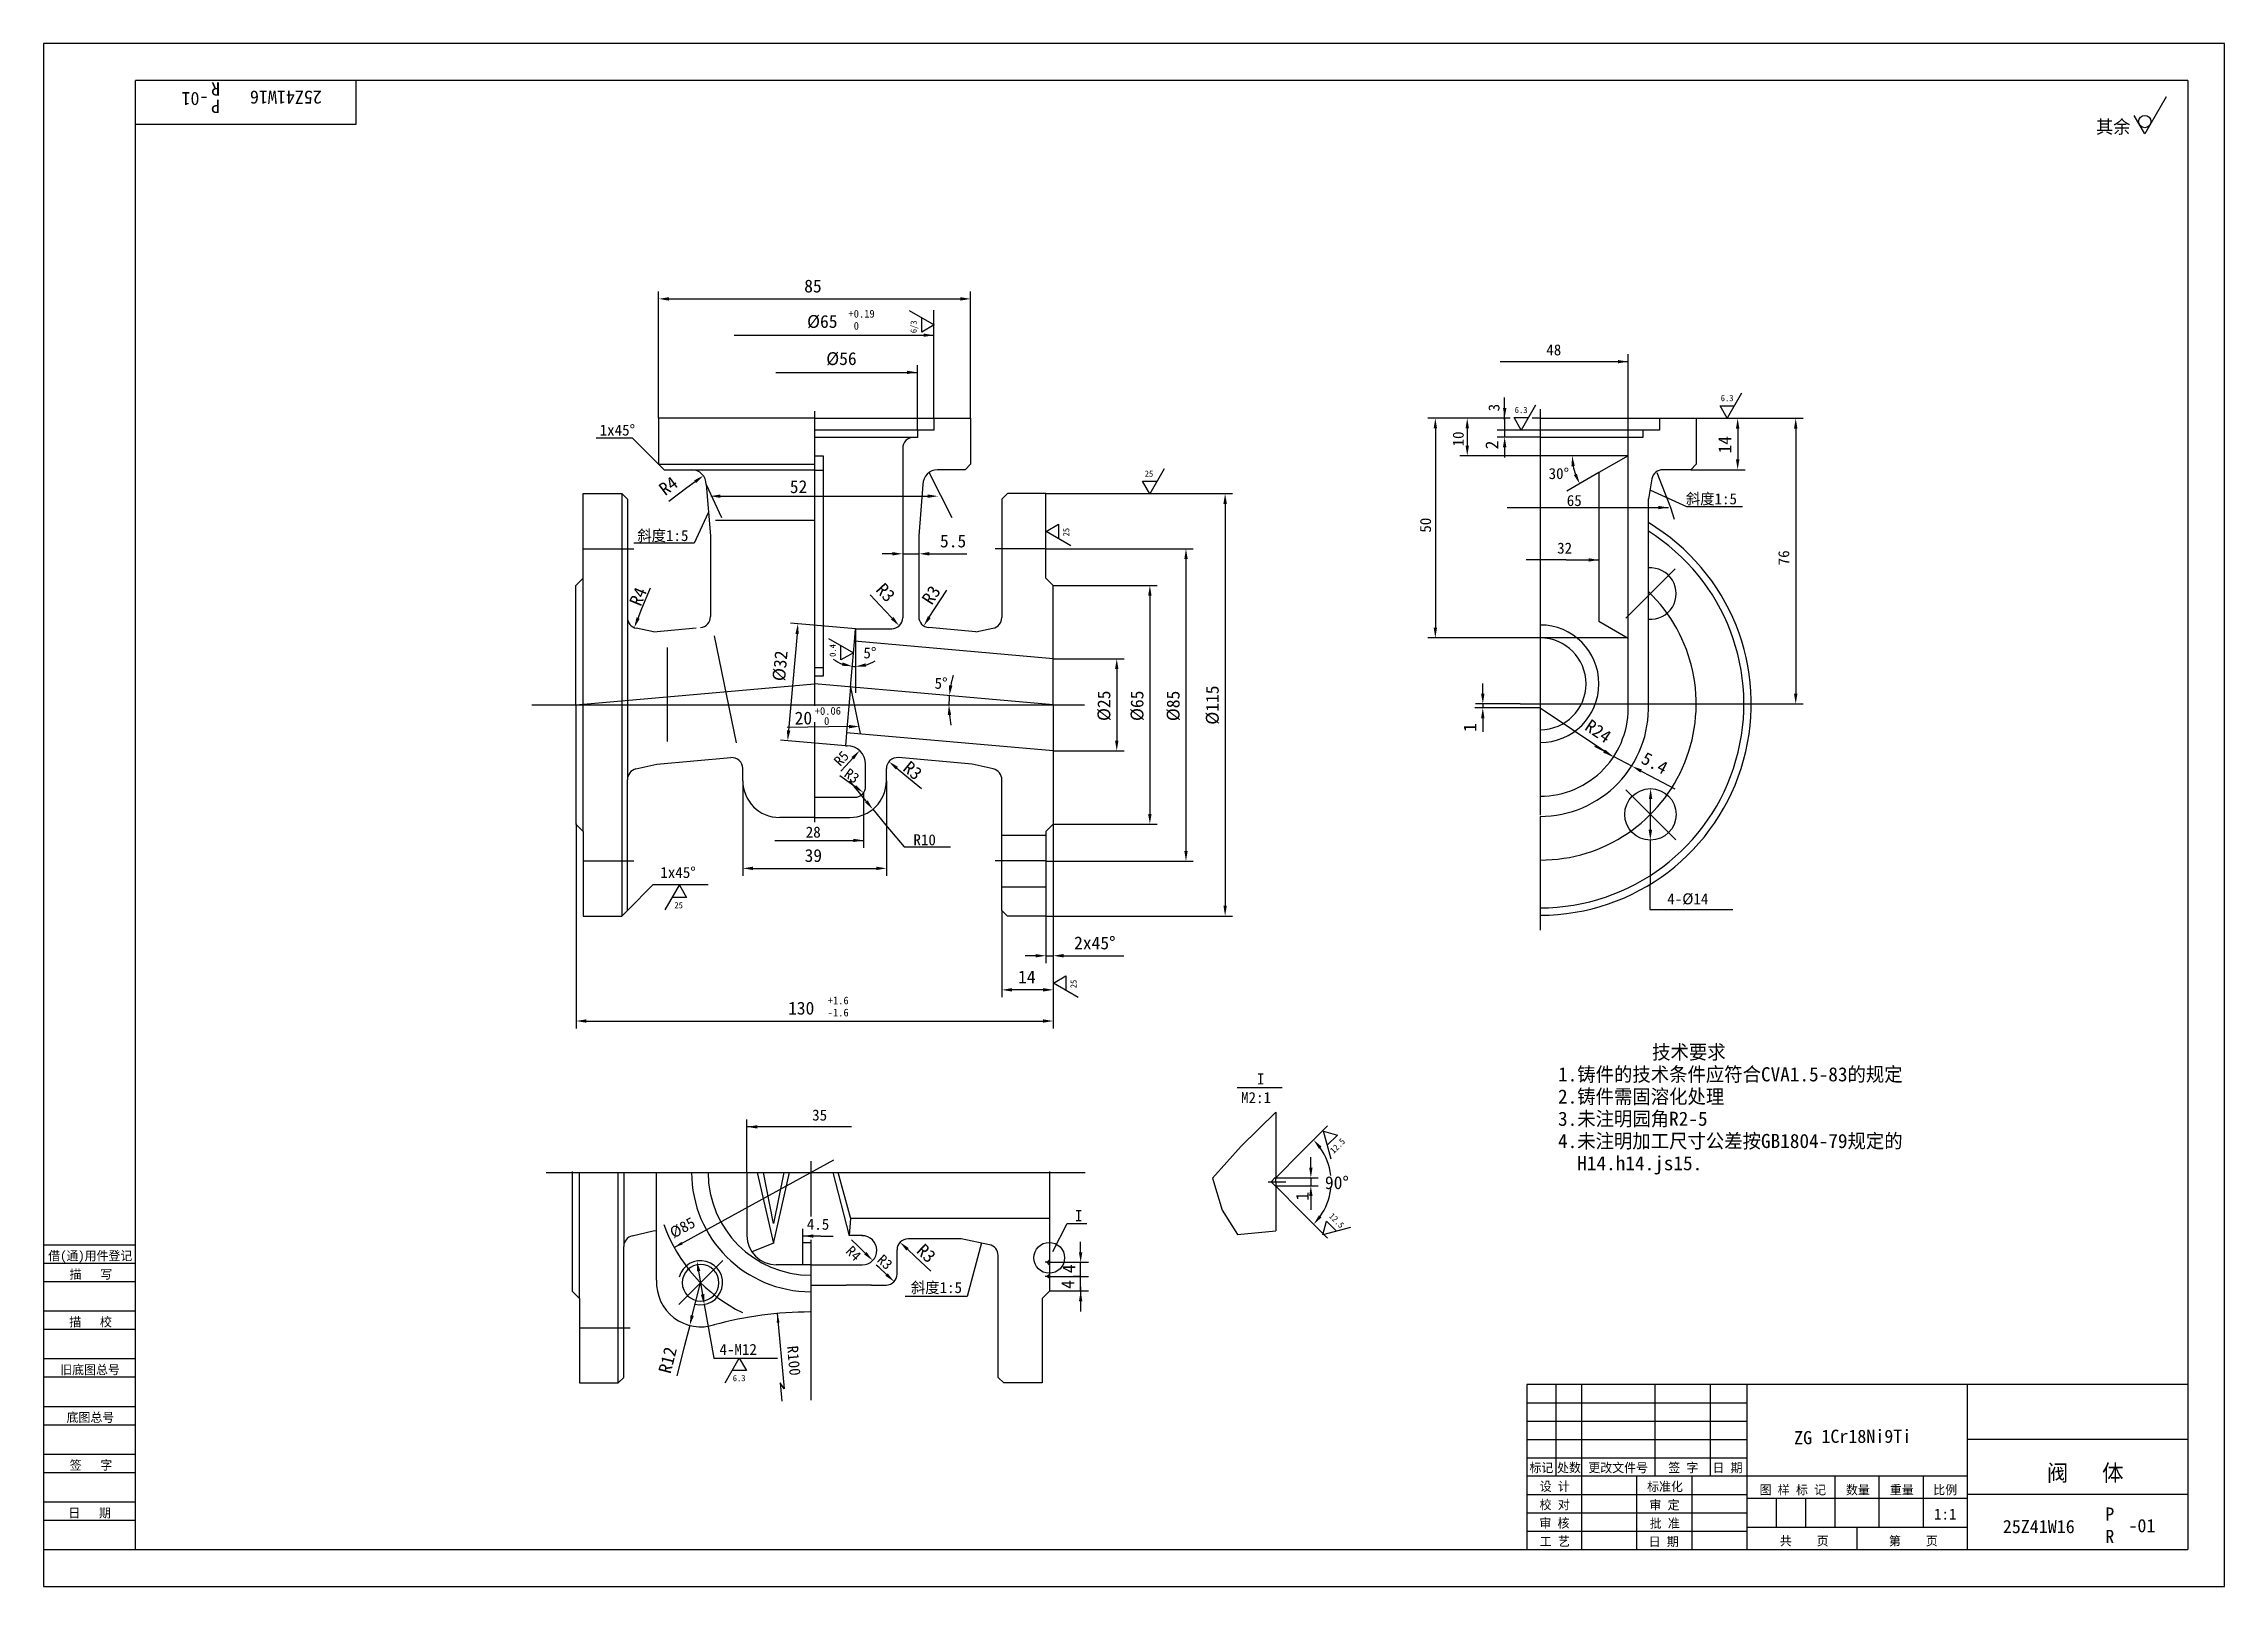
# Model space of a CAD drawing. Header units: metres. Extents: x 0 to 594, y 0 to 420.
import ezdxf

# ---------------------------------------------------------------- set-up
doc = ezdxf.new("R2010")
doc.units = ezdxf.units.M
for name, color, linetype in [('C', 6, 'Continuous'), ('D', 1, 'Continuous'), ('FL', 5, 'Continuous'), ('HA', 5, 'Continuous'), ('T', 7, 'Continuous'), ('TL', 4, 'Continuous')]:
    doc.layers.add(name, color=color, linetype=linetype)

# ---------------------------------------------------------------- blocks, each defined once
blk = doc.blocks.new('TUKUN2')
at = {"layer": 'FL'}
for p, q in [((594, 420), (0, 420)), ((0, 420), (0, 0)), ((594, 0), (594, 420)), ((0, 83), (25, 83)), ((0, 75), (25, 75)), ((0, 70), (25, 70)), ((0, 62), (25, 62)), ((0, 57), (25, 57)), ((412, 30), (412, 55)), ((419, 10), (419, 55)), ((439, 30), (439, 55)), ((454, 30), (454, 55)), ((0, 49), (25, 49)), ((404, 50), (464, 50)), ((0, 44), (25, 44)), ((404, 45), (464, 45)), ((0, 36), (25, 36)), ((404, 40), (464, 40)), ((0, 31), (25, 31)), ((404, 35), (464, 35)), ((449, 10), (449, 30)), ((404, 25), (464, 25)), ((0, 23), (25, 23)), ((0, 18), (25, 18)), ((404, 20), (464, 20)), ((404, 15), (464, 15)), ((0, 0), (594, 0))]:
    blk.add_line(p, q, dxfattribs=at)
at = {"layer": 'TL'}
for p, q in [((584, 410), (25, 410)), ((25, 10), (25, 410)), ((85, 410), (85, 398)), ((584, 410), (584, 10)), ((85, 398), (25, 398)), ((0, 93), (25, 93)), ((0, 88), (25, 88)), ((584, 55), (404, 55)), ((404, 55), (404, 10)), ((464, 10), (464, 55)), ((524, 10), (524, 55)), ((584, 40), (524, 40)), ((524, 30), (404, 30)), ((434, 10), (434, 30)), ((488, 16), (488, 30)), ((500, 16), (500, 30)), ((512, 16), (512, 30)), ((464, 24), (524, 24)), ((472, 16), (472, 24)), ((480, 16), (480, 24)), ((584, 25), (524, 25)), ((524, 16), (464, 16)), ((494, 10), (494, 16)), ((0, 10), (584, 10))]:
    blk.add_line(p, q, dxfattribs=at)
at = {"layer": 'T'}
for s, p in [('借(通)用件登记', (1.26, 88.76)), ('描   写', (7.09, 83.76)), ('描   校', (6.98, 70.76)), ('旧底图总号', (4.52, 57.76)), ('底图总号', (6.25, 44.76)), ('签   字', (7.1, 31.76)), ('标记', (404.71, 31.07)), ('处数', (412.22, 31.07)), ('更改文件号', (420.75, 31.07)), ('签 字', (442.53, 31.07)), ('日 期', (454.57, 31.07)), ('校 对', (407.48, 20.99)), ('设 计', (407.5, 25.99)), ('标准化', (436.77, 25.93)), ('审 定', (437.39, 20.93)), ('图 样 标 记', (467.4, 25.04)), ('数量', (490.92, 25.04)), ('重量', (502.88, 25.04)), ('比例', (514.7, 25.04)), ('日   期', (6.72, 18.76)), ('审 核', (407.41, 15.99)), ('批 准', (437.46, 15.93)), ('工 艺', (407.52, 10.99)), ('日 期', (437.18, 10.93)), ('共    页', (472.91, 11.13)), ('第    页', (502.62, 11.13))]:
    blk.add_text(s, height=2.5, dxfattribs=at).set_placement(p)

msp = doc.modelspace()

# ---------------------------------------------------------------- linework, layer by layer
at = {"layer": 'C'}
for p, q in [((210, 319.97), (210, 239.71)), ((407.63, 320.49), (407.63, 215.29)), ((147.04, 282.49), (160.79, 282.49)), ((272.96, 282.49), (259.21, 282.49)), ((431.01, 263.6), (444.42, 277.01)), ((174.89, 242.61), (210, 245.69)), ((245.11, 242.61), (210, 245.69)), ((133, 240), (283.48, 240)), ((145, 240), (174.89, 242.61)), ((275, 240), (245.11, 242.61)), ((402.2, 240.22), (469.83, 240.22)), ((210, 235.25), (210, 214.66)), ((210, 214.66), (210, 209.35)), ((407.63, 215.13), (407.63, 209.98)), ((431.01, 216.84), (444.62, 203.23)), ((210, 209.35), (210, 208.03)), ((407.63, 209.63), (407.63, 178.65)), ((147.04, 197.51), (160.79, 197.51)), ((272.96, 197.51), (259.21, 197.51)), ((209, 115.72), (209, 100.65)), ((136.93, 112.71), (283.69, 112.71)), ((333.5, 110.1), (338.34, 110.1)), ((209, 94.32), (209, 87.53)), ((185, 88.71), (173, 76.71)), ((209, 87.53), (209, 82.08)), ((273.91, 88.25), (272.8, 88.25)), ((273.91, 84.35), (272.8, 84.35)), ((273.91, 88.25), (284.57, 88.25)), ((273.91, 84.35), (284.57, 84.35)), ((209, 82.08), (209, 50.71)), ((273.91, 80.45), (284.57, 80.45)), ((146.04, 70.41), (159.79, 70.41))]:
    msp.add_line(p, q, dxfattribs=at)
for centre, start, end in [((407.63, 240.22), 270, 46.08), ((209, 112.71), 199.52, 243.96)]:
    msp.add_arc(centre, 42.5, start, end, dxfattribs=at)
at = {"layer": 'D'}
for p, q in [((578.17, 405.54), (572.32, 395.4)), ((572.32, 395.4), (569.39, 400.47)), ((167.5, 318), (167.5, 352.51)), ((170.3, 350.51), (249.7, 350.51)), ((252.5, 318), (252.5, 352.51)), ((235.8, 347.35), (242.56, 343.44)), ((239.18, 341.49), (239.18, 345.39)), ((242.48, 318.09), (242.48, 347.44)), ((188.11, 340.62), (242.48, 340.62)), ((242.56, 343.44), (239.18, 341.49)), ((396.77, 333.42), (431.64, 333.42)), ((431.64, 312.9), (431.64, 335.42)), ((199.45, 330.5), (238, 330.5)), ((238, 314.79), (238, 332.5)), ((397.96, 320.83), (397.96, 323.63)), ((406.39, 321.57), (402.49, 314.81)), ((458.6, 318.04), (456.65, 321.42)), ((456.65, 321.42), (460.55, 321.42)), ((462.5, 324.8), (458.6, 318.04)), ((385.77, 318.03), (377.08, 318.03)), ((379.08, 315.23), (379.08, 261)), ((395.96, 318.03), (385.77, 318.03)), ((387.77, 315.23), (387.77, 310.57)), ((399.49, 318.03), (395.96, 318.03)), ((397.96, 317.56), (397.96, 320.36)), ((397.96, 318.03), (397.96, 314.76)), ((402.49, 314.81), (400.54, 318.19)), ((400.54, 318.19), (404.44, 318.19)), ((407.68, 318.03), (405.46, 318.03)), ((450.13, 318), (463.43, 318)), ((461.43, 315.2), (461.43, 306.8)), ((463.43, 318), (479.24, 318)), ((477.24, 315.2), (477.24, 243.02)), ((160.43, 312.57), (150.51, 312.57)), ((167.5, 305.5), (160.43, 312.57)), ((407.68, 314.76), (395.96, 314.76)), ((397.96, 314.76), (395.96, 314.76)), ((407.68, 312.9), (395.96, 312.9)), ((397.96, 314.76), (397.96, 312.9)), ((397.96, 310.1), (397.96, 307.3)), ((241.17, 303.19), (247.36, 290.99)), ((305.21, 304.24), (301.3, 297.48)), ((431.64, 307.77), (385.77, 307.77)), ((423.6, 303.2), (414.94, 298.2)), ((439.43, 303.28), (443.12, 293.7)), ((448.63, 304), (463.43, 304)), ((175.22, 299.04), (170.34, 295.39)), ((177.46, 300.72), (175.22, 299.04)), ((180.5, 300), (184.68, 290.99)), ((273, 297.5), (323.82, 297.5)), ((301.3, 297.48), (299.35, 300.86)), ((299.35, 300.86), (303.26, 300.86)), ((437.69, 298.43), (447.45, 293.99)), ((180.97, 292.22), (177.24, 283.98)), ((184.37, 296.8), (240.83, 296.8)), ((321.82, 294.7), (321.82, 185.3)), ((398.61, 293.7), (442.61, 293.7)), ((443.12, 293.7), (444.17, 290.58)), ((447.45, 293.99), (460.53, 293.99)), ((460.53, 293.99), (462.78, 293.99)), ((273.06, 287.22), (276.44, 289.17)), ((279.82, 283.32), (273.06, 287.22)), ((276.44, 289.17), (276.44, 285.27)), ((163.88, 283.98), (160.78, 283.98)), ((177.24, 283.98), (163.88, 283.98)), ((231.17, 281.11), (228.37, 281.11)), ((233.97, 281.11), (238.46, 281.11)), ((241.26, 281.11), (244.06, 281.11)), ((244.06, 281.11), (251.48, 281.11)), ((273.04, 282.47), (313.16, 282.47)), ((311.16, 279.67), (311.16, 200.24)), ((414.67, 279.44), (403.86, 279.44)), ((414.67, 279.44), (423.63, 279.44)), ((162.98, 266.19), (165.27, 271.83)), ((229.23, 265.61), (225.18, 269.94)), ((242.78, 266.21), (246, 271.18)), ((275, 272.5), (303.32, 272.5)), ((301.32, 269.7), (301.32, 210.3)), ((161.92, 263.59), (162.98, 266.19)), ((221.17, 260.71), (203.47, 262.26)), ((231.14, 263.56), (229.23, 265.61)), ((241.25, 263.86), (242.78, 266.21)), ((205.22, 259.29), (202.92, 232.99)), ((213.8, 258.09), (220.56, 254.19)), ((217.18, 252.24), (217.18, 256.14)), ((221.17, 260.71), (221.17, 243.24)), ((431.52, 258.2), (377.08, 258.2)), ((220.56, 254.19), (217.18, 252.24)), ((275, 252.55), (294.3, 252.55)), ((292.3, 249.75), (292.3, 230.25)), ((219.78, 244.83), (222.43, 232.19)), ((392.01, 243.02), (392.01, 245.82)), ((407.51, 239.14), (389.86, 239.14)), ((402.2, 240.22), (390.01, 240.22)), ((392.01, 239.14), (390.01, 239.14)), ((392.01, 240.22), (392.01, 239.14)), ((425.24, 227.33), (407.63, 239.13)), ((469.83, 240.22), (479.24, 240.22)), ((219.38, 234.06), (202.49, 233.86)), ((392.01, 236.34), (392.01, 233.54)), ((392.01, 233.54), (392.01, 232.62)), ((218.38, 228.83), (200.68, 230.38)), ((275, 227.45), (294.3, 227.45)), ((425.03, 227.34), (422.55, 228.65)), ((427.5, 226.03), (432.67, 223.29)), ((218.77, 219.32), (216.87, 220.66)), ((218.49, 223.39), (217.19, 221.95)), ((220.38, 225.46), (218.49, 223.39)), ((232.4, 222.76), (234.57, 220.98)), ((234.57, 220.98), (239.15, 217.22)), ((435.15, 221.97), (437.62, 220.66)), ((437.62, 220.66), (444.33, 217.11)), ((190.45, 218.5), (190.45, 193.47)), ((221.06, 217.71), (218.77, 219.32)), ((224.09, 213.73), (219.56, 219.33)), ((223.35, 216.1), (223.35, 201.08)), ((229.58, 219.26), (229.58, 193.47)), ((437.65, 205.97), (437.71, 214.37)), ((225.85, 211.56), (229.38, 207.2)), ((145.06, 207.61), (145.06, 151.91)), ((199.18, 203.08), (223.35, 203.08)), ((229.38, 207.2), (234.42, 201.37)), ((275, 207.5), (303.32, 207.5)), ((275, 207.5), (275, 169.68)), ((437.63, 203.17), (437.6, 197.57)), ((234.42, 201.37), (246.99, 201.37)), ((273.04, 197.44), (313.16, 197.44)), ((437.6, 197.57), (437.51, 184.31)), ((159, 184), (166.07, 191.07)), ((166.07, 191.07), (181.04, 191.07)), ((169.29, 184.15), (173.2, 190.91)), ((173.2, 190.91), (175.15, 187.53)), ((193.25, 195.47), (226.78, 195.47)), ((175.15, 187.53), (171.24, 187.53)), ((437.51, 184.31), (460.1, 184.31)), ((261, 184), (261, 160.4)), ((273, 182.5), (323.82, 182.5)), ((273, 182.5), (273, 169.68)), ((270.2, 171.68), (267.4, 171.68)), ((273, 171.68), (275, 171.68)), ((275, 169.68), (275, 160.4)), ((277.8, 171.68), (280.6, 171.68)), ((280.6, 171.68), (294.19, 171.68)), ((272.2, 162.4), (263.8, 162.4)), ((275, 160.4), (275, 151.91)), ((275.05, 164.22), (278.43, 166.17)), ((281.81, 160.32), (275.05, 164.22)), ((278.43, 166.17), (278.43, 162.27)), ((147.86, 153.91), (272.2, 153.91)), ((325.14, 135.83), (337.32, 135.83)), ((191.56, 112.71), (191.56, 127.1)), ((220.07, 125.1), (191.56, 125.1)), ((342.66, 118.29), (349.73, 125.36)), ((350.67, 116.34), (348.65, 123.88)), ((348.65, 123.88), (352.42, 122.87)), ((352.42, 122.87), (349.66, 120.11)), ((171.75, 92.25), (215.21, 116.12)), ((335.59, 111.22), (342.66, 118.29)), ((345.17, 114.02), (345.17, 116.82)), ((335.49, 111.22), (347.17, 111.22)), ((335.49, 109.08), (347.17, 109.08)), ((335.59, 108.91), (342.66, 101.84)), ((345.17, 111.22), (345.17, 109.08)), ((342.66, 101.84), (349.73, 94.77)), ((345.17, 106.28), (345.17, 103.48)), ((345.17, 103.48), (345.17, 102.55)), ((206.83, 93.61), (206.83, 97.37)), ((211.66, 95.37), (206.83, 95.37)), ((211.66, 95.37), (215.09, 95.37)), ((274.89, 91.16), (278.76, 98.76)), ((278.76, 98.76), (284.14, 98.76)), ((348.41, 95.66), (349.42, 99.43)), ((355.95, 97.68), (348.41, 95.66)), ((349.42, 99.43), (352.18, 96.67)), ((221.83, 92.66), (220.08, 94.38)), ((223.82, 90.69), (221.83, 92.66)), ((235.32, 91.76), (237.37, 89.84)), ((237.37, 89.84), (241.68, 85.79)), ((255.49, 93.53), (251.56, 78.89)), ((282.47, 90.98), (282.47, 93.78)), ((178.42, 85.81), (179.47, 79.5)), ((227.56, 86.77), (226.81, 87.47)), ((229.62, 84.87), (227.56, 86.77)), ((282.47, 88.18), (280.47, 88.18)), ((282.47, 84.38), (280.47, 84.38)), ((282.47, 84.38), (280.47, 84.38)), ((282.47, 84.38), (282.47, 88.18)), ((282.47, 80.41), (282.47, 84.38)), ((176.67, 73.74), (178.95, 82.66)), ((236.37, 78.89), (234.69, 78.89)), ((240.73, 78.89), (236.37, 78.89)), ((251.56, 78.89), (240.73, 78.89)), ((282.47, 80.41), (280.47, 80.41)), ((282.47, 81.58), (282.47, 78.78)), ((282.47, 77.61), (282.47, 74.81)), ((179.93, 76.74), (182.59, 62.17)), ((199.85, 74.29), (201.73, 53.79)), ((174.59, 65.6), (172.47, 57.28)), ((175.98, 71.03), (174.59, 65.6)), ((182.59, 62.17), (197.35, 62.17)), ((185.6, 55.4), (189.5, 62.16)), ((189.5, 62.16), (191.45, 58.78)), ((197.35, 62.17), (199.94, 62.17)), ((191.45, 58.78), (187.55, 58.78)), ((201.73, 53.79), (200.58, 55.42)), ((200.58, 55.42), (201.04, 50.44))]:
    msp.add_line(p, q, dxfattribs=at)
msp.add_circle((572.32, 398.78), 1.69, dxfattribs=at)
for centre, radius, start, end in [((431.52, 307.77), 15.16, 190.6, 199.4), ((221.17, 260.71), 10.27, 233.67, 249.34), ((221.17, 260.71), 10.27, 265, 270), ((221.17, 260.71), 10.27, 285.66, 301.33), ((275, 240), 28.41, 163.7, 169.35), ((275, 240), 28.41, 175, 180), ((275, 240), 28.41, 185.65, 191.3), ((334.43, 110.06), 16.25, 6.5, 35.11), ((334.43, 110.06), 16.25, 324.89, 353.5)]:
    msp.add_arc(centre, radius, start, end, dxfattribs=at)
for points in [[(170.3, 350.97), (170.3, 350.04), (167.5, 350.51)], [(249.7, 350.97), (249.7, 350.04), (252.5, 350.51)], [(239.68, 341.07), (242.48, 340.62), (239.68, 340.17)], [(428.84, 333.87), (431.64, 333.42), (428.84, 332.97)], [(235.2, 330.95), (238, 330.5), (235.2, 330.05)], [(397.5, 320.83), (398.43, 320.83), (397.96, 318.03)], [(378.62, 315.23), (379.55, 315.23), (379.08, 318.03)], [(387.3, 315.23), (388.24, 315.23), (387.77, 318.03)], [(460.96, 315.2), (461.9, 315.2), (461.43, 318)], [(476.78, 315.2), (477.71, 315.2), (477.24, 318)], [(387.3, 310.57), (388.24, 310.57), (387.77, 307.77)], [(397.5, 310.1), (398.43, 310.1), (397.96, 312.9)], [(416.15, 304.94), (417.08, 305.03), (416.36, 307.77)], [(460.96, 306.8), (461.9, 306.8), (461.43, 304)], [(177.74, 300.35), (177.18, 301.09), (179.7, 302.4)], [(184.37, 297.26), (184.37, 296.33), (181.57, 296.8)], [(240.83, 297.26), (240.83, 296.33), (243.63, 296.8)], [(321.36, 294.7), (322.29, 294.7), (321.82, 297.5)], [(417.64, 302.93), (416.79, 302.54), (418.39, 300.19)], [(439.81, 294.15), (442.61, 293.7), (439.81, 293.25)], [(231.17, 281.58), (231.17, 280.64), (233.97, 281.11)], [(241.26, 281.58), (241.26, 280.64), (238.46, 281.11)], [(310.7, 279.67), (311.63, 279.67), (311.16, 282.47)], [(420.83, 279.89), (423.63, 279.44), (420.83, 278.99)], [(300.86, 269.7), (301.79, 269.7), (301.32, 272.5)], [(162.36, 263.42), (161.49, 263.77), (160.87, 261)], [(204.76, 259.33), (205.68, 259.25), (205.46, 262.08)], [(230.8, 263.24), (231.48, 263.88), (233.05, 261.52)], [(241.65, 263.6), (240.86, 264.11), (239.73, 261.51)], [(378.62, 261), (379.55, 261), (379.08, 258.2)], [(217.65, 251.55), (217.44, 250.64), (220.28, 250.47)], [(224.01, 250.35), (223.88, 251.28), (221.17, 250.43)], [(291.84, 249.75), (292.77, 249.75), (292.3, 252.55)], [(247.54, 245.19), (246.62, 245.31), (246.7, 242.48)], [(246.26, 237.18), (247.2, 237.23), (246.59, 240)], [(391.54, 243.02), (392.47, 243.02), (392.01, 240.22)], [(391.54, 236.34), (392.47, 236.34), (392.01, 239.14)], [(476.78, 243.02), (477.71, 243.02), (477.24, 240.22)], [(202.45, 233.03), (203.38, 232.95), (202.67, 230.2)], [(219.37, 234.52), (219.38, 233.59), (222.18, 234.09)], [(220.72, 225.14), (220.03, 225.77), (222.26, 227.53)], [(291.84, 230.25), (292.77, 230.25), (292.3, 227.45)], [(425.25, 227.75), (424.81, 226.93), (427.5, 226.03)], [(424.98, 226.94), (425.5, 227.72), (427.57, 225.77)], [(232.11, 222.4), (232.7, 223.12), (230.24, 224.54)], [(435.37, 222.39), (434.93, 221.56), (432.67, 223.29)], [(220.79, 217.33), (221.33, 218.09), (223.35, 216.1)], [(223.73, 213.44), (224.45, 214.03), (225.85, 211.56)], [(438.17, 214.36), (437.24, 214.37), (437.72, 217.17)], [(300.86, 210.3), (301.79, 210.3), (301.32, 207.5)], [(220.55, 203.53), (223.35, 203.08), (220.55, 202.63)], [(438.12, 205.96), (437.18, 205.97), (437.63, 203.17)], [(310.7, 200.24), (311.63, 200.24), (311.16, 197.44)], [(193.25, 195.94), (193.25, 195), (190.45, 195.47)], [(226.78, 195.94), (226.78, 195), (229.58, 195.47)], [(321.36, 185.3), (322.29, 185.3), (321.82, 182.5)], [(270.2, 172.15), (270.2, 171.21), (273, 171.68)], [(277.8, 172.15), (277.8, 171.21), (275, 171.68)], [(263.8, 162.87), (263.8, 161.93), (261, 162.4)], [(272.2, 162.87), (272.2, 161.93), (275, 162.4)], [(147.86, 154.38), (147.86, 153.45), (145.06, 153.91)], [(272.2, 154.38), (272.2, 153.45), (275, 153.91)], [(194.36, 124.65), (191.56, 125.1), (194.36, 125.55)], [(347.37, 119.11), (348.08, 119.71), (345.92, 121.55)], [(344.71, 114.02), (345.64, 114.02), (345.17, 111.22)], [(344.71, 106.28), (345.64, 106.28), (345.17, 109.08)], [(348.08, 100.42), (347.37, 101.02), (345.92, 98.57)], [(209.63, 94.92), (206.83, 95.37), (209.63, 95.82)], [(173.72, 93.78), (171.75, 92.25), (174.1, 93.1)], [(223.5, 90.36), (224.15, 91.02), (225.82, 88.73)], [(235, 91.42), (235.64, 92.1), (233.28, 93.67)], [(282, 90.98), (282.93, 90.98), (282.47, 88.18)], [(177.96, 85.74), (178.88, 85.89), (177.96, 88.57)], [(229.3, 84.53), (229.93, 85.21), (231.67, 82.97)], [(179.01, 79.42), (179.93, 79.58), (179.93, 76.74)], [(282, 77.61), (282.93, 77.61), (282.47, 80.41)], [(177.12, 73.63), (176.22, 73.86), (175.98, 71.03)], [(200.47, 71.87), (199.85, 74.29), (199.69, 71.79)]]:
    msp.add_solid(points, dxfattribs=at)
at = {"layer": 'FL'}
msp.add_arc((178.95, 82.66), 6, 255, 165, dxfattribs=at)
at = {"layer": 'HA'}
for p, q in [((335.59, 129.06), (326.2, 119.84)), ((326.2, 119.84), (318.39, 111.13)), ((318.39, 111.13), (320.98, 102.42)), ((320.98, 102.42), (325.16, 95.76)), ((325.16, 95.76), (335.59, 96.78))]:
    msp.add_line(p, q, dxfattribs=at)
msp.add_circle((273.91, 89.44), 4.19, dxfattribs=at)
at = {"layer": 'TL'}
for p, q in [((167.5, 318), (167.5, 305.5)), ((210, 318), (167.5, 318)), ((210, 318), (242.6, 318)), ((242.5, 317.79), (242.5, 314.79)), ((242.6, 318), (252.5, 318)), ((252.5, 318), (252.5, 305.5)), ((407.63, 318), (439.98, 318)), ((439.98, 318), (450.13, 318)), ((440.13, 317.79), (440.13, 314.79)), ((450.13, 318), (450.13, 305.5)), ((238, 314.79), (209.96, 314.79)), ((234, 312.79), (209.96, 312.79)), ((237, 312.79), (234, 312.79)), ((234, 309.79), (234, 263.71)), ((238, 312.79), (237, 312.79)), ((238, 314.79), (238, 312.79)), ((242.5, 314.79), (238, 314.79)), ((435.63, 314.79), (407.58, 314.79)), ((431.63, 312.79), (407.58, 312.79)), ((431.61, 296.11), (431.61, 312.77)), ((434.63, 312.79), (431.63, 312.79)), ((435.63, 312.79), (434.63, 312.79)), ((440.13, 314.79), (435.63, 314.79)), ((435.63, 314.79), (435.63, 312.79)), ((167.5, 305.5), (210, 305.5)), ((167.5, 305.5), (169, 304)), ((169, 304), (210, 304)), ((209.96, 303.87), (212.3, 303.87)), ((210.09, 307.77), (212.34, 307.77)), ((212.34, 307.77), (212.34, 247.77)), ((251, 304), (243.5, 304)), ((252.5, 305.5), (251, 304)), ((431.56, 307.8), (423.6, 303.2)), ((423.6, 303.2), (423.6, 262.69)), ((448.63, 304), (441.04, 304)), ((450.13, 305.5), (448.63, 304)), ((147, 297.5), (157.5, 297.5)), ((147, 274.5), (147, 297.5)), ((157.5, 297.5), (157.5, 182.63)), ((157.5, 297.5), (159, 296)), ((180.5, 300), (181.64, 286.02)), ((239.5, 300), (238.36, 286.02)), ((262.5, 297.5), (261, 296)), ((273, 297.5), (262.5, 297.5)), ((273, 274.5), (273, 297.5)), ((438.08, 301.53), (437.11, 296.11)), ((159, 296), (159, 263.78)), ((261, 296), (261, 263.78)), ((431.61, 240.22), (431.61, 296.11)), ((437.11, 240.22), (437.11, 296.11)), ((181.64, 286.02), (181.64, 264.02)), ((183.04, 290.3), (209.9, 290.3)), ((238.36, 286.02), (238.36, 264.02)), ((145, 272.5), (147, 274.5)), ((147, 205.5), (147, 274.5)), ((275, 272.5), (273, 274.5)), ((145, 240), (145, 272.5)), ((275, 252.47), (275, 272.5)), ((159, 263.78), (159, 219.61)), ((431.56, 258.09), (423.6, 262.69)), ((166.1, 259.91), (161.42, 260.83)), ((166.1, 259.91), (177.76, 260.93)), ((169.82, 255.63), (169.82, 230)), ((182.65, 258.78), (188.66, 229.62)), ((219.78, 244.77), (220.86, 257.17)), ((220.86, 257.17), (221.17, 260.71)), ((275, 252.55), (220.87, 257.28)), ((221.17, 260.71), (231, 260.71)), ((253.9, 259.91), (241.1, 261.03)), ((253.9, 259.91), (258.58, 260.83)), ((209.96, 250.2), (212.3, 250.2)), ((275, 240), (275, 252.47)), ((212.34, 247.77), (210.09, 247.77)), ((219.78, 244.77), (218.7, 232.46)), ((145, 240), (145, 207.5)), ((275, 240), (275, 227.45)), ((218.69, 232.38), (218.38, 228.83)), ((275, 227.45), (218.69, 232.38)), ((218.38, 228.83), (218.9, 228.83)), ((275, 227.34), (275, 207.5)), ((161.32, 222.54), (167.04, 223.86)), ((167.04, 223.86), (187.18, 225.62)), ((190.44, 219.33), (190.44, 222.63)), ((223.9, 217.83), (223.9, 223.83)), ((229.56, 219.33), (229.56, 222.63)), ((252.96, 223.86), (232.82, 225.62)), ((258.68, 222.54), (252.96, 223.86)), ((159, 204.55), (159, 219.61)), ((210.07, 214.83), (220.9, 214.83)), ((261, 204.55), (261, 219.61)), ((209.88, 209.33), (200.4, 209.33)), ((210.07, 209.33), (219.56, 209.33)), ((145, 207.5), (147, 205.5)), ((147, 205.5), (147, 204.55)), ((147, 204.55), (147, 190.48)), ((159, 190.48), (159, 204.55)), ((261, 190.48), (261, 204.55)), ((261.03, 204.53), (272.96, 204.53)), ((275, 207.5), (273, 205.5)), ((273, 205.5), (273, 204.55)), ((273, 204.55), (273, 190.48)), ((147, 190.48), (147, 182.5)), ((159, 184), (159, 190.48)), ((261, 184), (261, 190.48)), ((261.03, 190.48), (272.96, 190.48)), ((273, 190.48), (273, 182.5)), ((147, 182.5), (157.5, 182.5)), ((157.5, 182.5), (159, 184)), ((262.5, 182.5), (261, 184)), ((273, 182.5), (262.5, 182.5)), ((335.59, 129.06), (335.59, 111.33)), ((144, 112.9), (144, 80.4)), ((274, 112.9), (274, 100.15)), ((146, 78.4), (146, 112.72)), ((156.5, 55.4), (156.5, 112.72)), ((158, 112.71), (158, 92.51)), ((166.97, 83.33), (166.97, 112.71)), ((191.56, 112.71), (191.56, 95.53)), ((194.4, 112.63), (198.79, 93.31)), ((198.78, 98.83), (196.12, 112.63)), ((201.62, 112.63), (198.78, 98.83)), ((198.79, 93.31), (203.18, 112.63)), ((214.94, 112.7), (219.4, 95.47)), ((216.34, 112.73), (219.82, 100.14)), ((335.49, 111.33), (334.32, 110.17)), ((335.49, 109), (334.32, 110.17)), ((335.59, 110.17), (335.59, 111.26)), ((335.59, 110.17), (335.59, 108.81)), ((335.59, 108.81), (335.59, 96.78)), ((160.32, 95.44), (166.04, 96.76)), ((166.04, 96.76), (166.97, 96.84)), ((223.07, 95.53), (219.4, 95.53)), ((219.82, 100.14), (219.43, 95.55)), ((220.97, 100.12), (219.82, 100.12)), ((274.01, 100.12), (220.97, 100.12)), ((274, 100.12), (274, 80.4)), ((158, 77.45), (158, 92.51)), ((193.01, 91.13), (198.71, 93.39)), ((206.83, 87.61), (206.83, 93.61)), ((206.83, 93.61), (209.01, 93.61)), ((232.47, 85.01), (232.47, 91.62)), ((249.88, 94.62), (235.47, 94.62)), ((257.61, 93.01), (249.88, 94.62)), ((260, 77.45), (260, 90.07)), ((209.07, 87.53), (199.56, 87.53)), ((209.07, 87.53), (222.97, 87.53)), ((273.23, 84.38), (273.99, 84.97)), ((273.99, 83.88), (273.23, 84.38)), ((273.31, 88.25), (274, 88.93)), ((273.99, 87.57), (273.31, 88.25)), ((144, 80.4), (146, 78.4)), ((146, 78.4), (146, 77.45)), ((146, 77.45), (146, 63.38)), ((158, 63.38), (158, 77.45)), ((209.07, 82.03), (218.56, 82.03)), ((225.54, 82.01), (218.56, 82.03)), ((225.54, 82.01), (229.47, 82.01)), ((260, 63.38), (260, 77.45)), ((274, 80.4), (272, 78.4)), ((272, 78.4), (272, 77.45)), ((272, 77.45), (272, 63.38)), ((146, 63.38), (146, 55.4)), ((158, 56.9), (158, 63.38)), ((260, 56.9), (260, 63.38)), ((272, 63.38), (272, 55.4)), ((146, 55.4), (156.5, 55.4)), ((156.5, 55.4), (158, 56.9)), ((261.5, 55.4), (260, 56.9)), ((272, 55.4), (261.5, 55.4))]:
    msp.add_line(p, q, dxfattribs=at)
for points in [[(226.97, 91.53, 0.41), (222.91, 95.47, 0.41)], [(183.95, 82.66, 1), (173.95, 82.66, 1), (183.95, 82.66, 1)]]:
    msp.add_lwpolyline(points, format="xyb", dxfattribs=at)
msp.add_circle((437.68, 210.17), 7, dxfattribs=at)
for centre, radius, start, end in [((237, 309.79), 3, 90, 180), ((176.5, 300), 4, 0, 90), ((243.5, 300), 4, 90, 180), ((441.04, 301), 3, 90, 169.77), ((407.63, 240.22), 57.5, 270, 59.16), ((407.63, 240.22), 55.5, 270, 57.92), ((437.68, 270.27), 7, 265.31, 94.69), ((162, 263.78), 3, 180, 258.89), ((178.64, 264.02), 3, 275, 0), ((231, 263.71), 3, 270, 0), ((241.36, 264.02), 3, 180, 265), ((258, 263.78), 3, 281.11, 0), ((407.63, 245.72), 16, 270, 90), ((407.63, 245.72), 12.5, 270, 90), ((407.63, 239.13), 24, 270, 2.6), ((407.63, 239.13), 29.5, 270, 2.12), ((218.9, 223.83), 5, 0, 90), ((162, 219.61), 3, 103.02, 180), ((187.44, 222.63), 3, 0, 95), ((232.56, 222.63), 3, 85, 180), ((258, 219.61), 3, 0, 76.98), ((200.44, 219.33), 10, 180, 270), ((219.56, 219.33), 10, 270, 0), ((220.9, 217.83), 3, 270, 360), ((209, 112.71), 32.5, 180, 270), ((209, 112.71), 28, 180, 270), ((161, 92.51), 3, 103.02, 180), ((199.56, 95.53), 8, 180, 270), ((222.97, 91.53), 4, 270, 0), ((235.47, 91.62), 3, 90, 180), ((257, 90.07), 3, 0, 78.24), ((178.95, 82.66), 12, 176.79, 288.85), ((229.47, 85.01), 3, 270, 0), ((209, -25.29), 100, 90.1, 105.31)]:
    msp.add_arc(centre, radius, start, end, dxfattribs=at)

# ---------------------------------------------------------------- block references
at = {"layer": 'D'}
msp.add_blockref('TUKUN2', (0, 0), dxfattribs=at)

# ---------------------------------------------------------------- texts
for s, height, rotation, p in [('-01', 3.6, 180, (44.9, 406.79)), ('R', 3.6, 180, (48.07, 409.45)), ('P', 3.6, 180, (48.07, 404.71)), ('25Z41W16', 3.6, 180, (75.79, 407.18)), ('6/3', 1.7, 90, (237.83, 341.18)), ('3', 3, 90, (396.54, 319.88)), ('10', 3, 90, (386.81, 310.33)), ('2', 3.5, 90, (396.21, 309.54)), ('14', 3.5, 90, (459.68, 308.42)), ('R4', 3.5, 36.81, (169.29, 296.79)), ('25', 1.7, 90, (279.37, 285.85)), ('50', 3, 90, (377.89, 286.86)), ('76', 3, 90, (475.47, 277.97)), ('R3', 3.5, 313.05, (226.46, 271.13)), ('R4', 3.5, 67.85, (162.64, 266.62)), ('R3', 3.5, 57.06, (241.92, 266.96)), ('0.4', 1.7, 90, (215.77, 253.05)), ('%%c32', 3.5, 85, (201.94, 246.32)), ('%%c25', 3.5, 90, (290.55, 235.58)), ('%%C65', 3.5, 90, (299.57, 235.58)), ('%%c85', 3.5, 90, (309.41, 235.54)), ('%%C115', 3.5, 90, (320.07, 234.58)), ('20', 3.5, 0.69, (204.59, 234.62)), ('+0.06', 2.1, 0.69, (210.05, 237.24)), (' 0', 2.1, 0.69, (211.17, 234.52)), ('1', 3.5, 90, (390.26, 232.62)), ('R24', 3.5, 326.18, (419.5, 233.36)), ('R5', 2.8, 47.69, (217.02, 223.06)), ('5.4', 3.5, 332.07, (434.85, 224.28)), ('R3', 2.8, 324.8, (217.8, 220.64)), ('R3', 3.5, 320.6, (233.78, 222.28)), ('25', 1.7, 90, (281.36, 162.84)), ('12.5', 1.7, 45, (351.39, 117.7)), ('1', 3.5, 90, (344.59, 105.01)), ('12.5', 1.7, 315, (349.96, 100.63)), ('%%c85', 3, 28.77, (171.59, 94.67)), ('R4', 2.8, 315.41, (218.27, 91)), ('R3', 2.8, 317.2, (226.81, 88.56)), ('R3', 3.5, 316.81, (237.5, 91.05)), ('4', 3.5, 90, (280.72, 80.98)), ('4', 3.5, 90, (281.05, 85.27)), ('R100', 3, 275.25, (202.49, 65.37)), ('R12', 3.5, 75.67, (170.77, 57.71))]:
    msp.add_text(s, height=height, rotation=rotation, dxfattribs=at).set_placement(p)
for s, height, p in [('其余', 3.6, (559.04, 395.56)), ('85', 3.5, (207.17, 352.26)), ('%%C65', 3.5, (207.95, 342.62)), ('+0.19', 2.1, (219.23, 345.42)), (' 0', 2.1, (219.23, 342.13)), ('%%C56', 3.5, (213.16, 332.5)), ('48', 3, (409.3, 335.13)), ('6.3', 1.7, (400.71, 319.42)), ('6.3', 1.7, (456.82, 322.65)), ('1x45%%d', 3, (151.45, 313.3)), ('25', 1.7, (299.93, 302.09)), ('30%%d', 3, (409.93, 301.46)), ('52', 3.5, (203.25, 297.64)), ('65', 3, (414.88, 294.12)), ('斜度1:5', 3, (447.32, 294.58)), ('斜度1:5', 3, (161.72, 284.58)), ('5.5', 3.5, (244.15, 282.86)), ('32', 3, (412.25, 281.16)), ('5%%d', 3, (223.29, 252.64)), ('5%%d', 3, (242.68, 244.36)), ('28', 3, (207.59, 203.84)), ('R10', 3, (236.92, 201.75)), ('39', 3.5, (207.27, 197.22)), ('1x45%%d', 3, (167.98, 192.86)), ('25', 1.7, (171.82, 184.6)), ('4-%%c14', 3, (442.26, 185.68)), ('2x45%%d', 3.5, (280.69, 173.43)), ('14', 3.5, (265.42, 164.15)), ('+1.6', 2.1, (213.57, 158.46)), ('130', 3.5, (202.78, 155.66)), ('-1.6', 2.1, (213.57, 155.17)), ('技术要求', 3.85, (438.13, 143.53)), ('I', 3, (330.49, 136.65)), ('1.铸件的技术条件应符合CVA1.5-83的规定', 3.85, (412.49, 137.48)), ('M2:1', 3, (326.16, 131.56)), ('2.铸件需固溶化处理', 3.85, (412.49, 131.43)), ('35', 3, (209.33, 126.81)), ('3.未注明园角R2-5', 3.85, (412.49, 125.38)), ('4.未注明加工尺寸公差按GB1804-79规定的', 3.85, (412.49, 119.33)), ('  H14.h14.js15.', 3.85, (412.49, 113.28)), ('90%%D', 3.5, (349.01, 108.15)), ('I', 3, (280.94, 99.42)), ('4.5', 3, (207.87, 97.09)), ('斜度1:5', 3, (236.24, 79.85)), ('4-M12', 3, (184.09, 63.01)), ('6.3', 1.7, (187.72, 55.85)), ('ZG', 3.6, (476.8, 38.68)), ('1Cr18Ni9Ti', 3.6, (484.23, 39.06)), ('阀   体', 4.5, (545.66, 28.66)), ('1:1', 3, (514.9, 18.17)), ('25Z41W16', 3.6, (533.65, 14.49)), ('P', 3.6, (561.55, 17.88)), ('-01', 3.6, (567.87, 14.74)), ('R', 3.6, (561.55, 11.78))]:
    msp.add_text(s, height=height, dxfattribs=at).set_placement(p)

doc.saveas('drawing.dxf')
